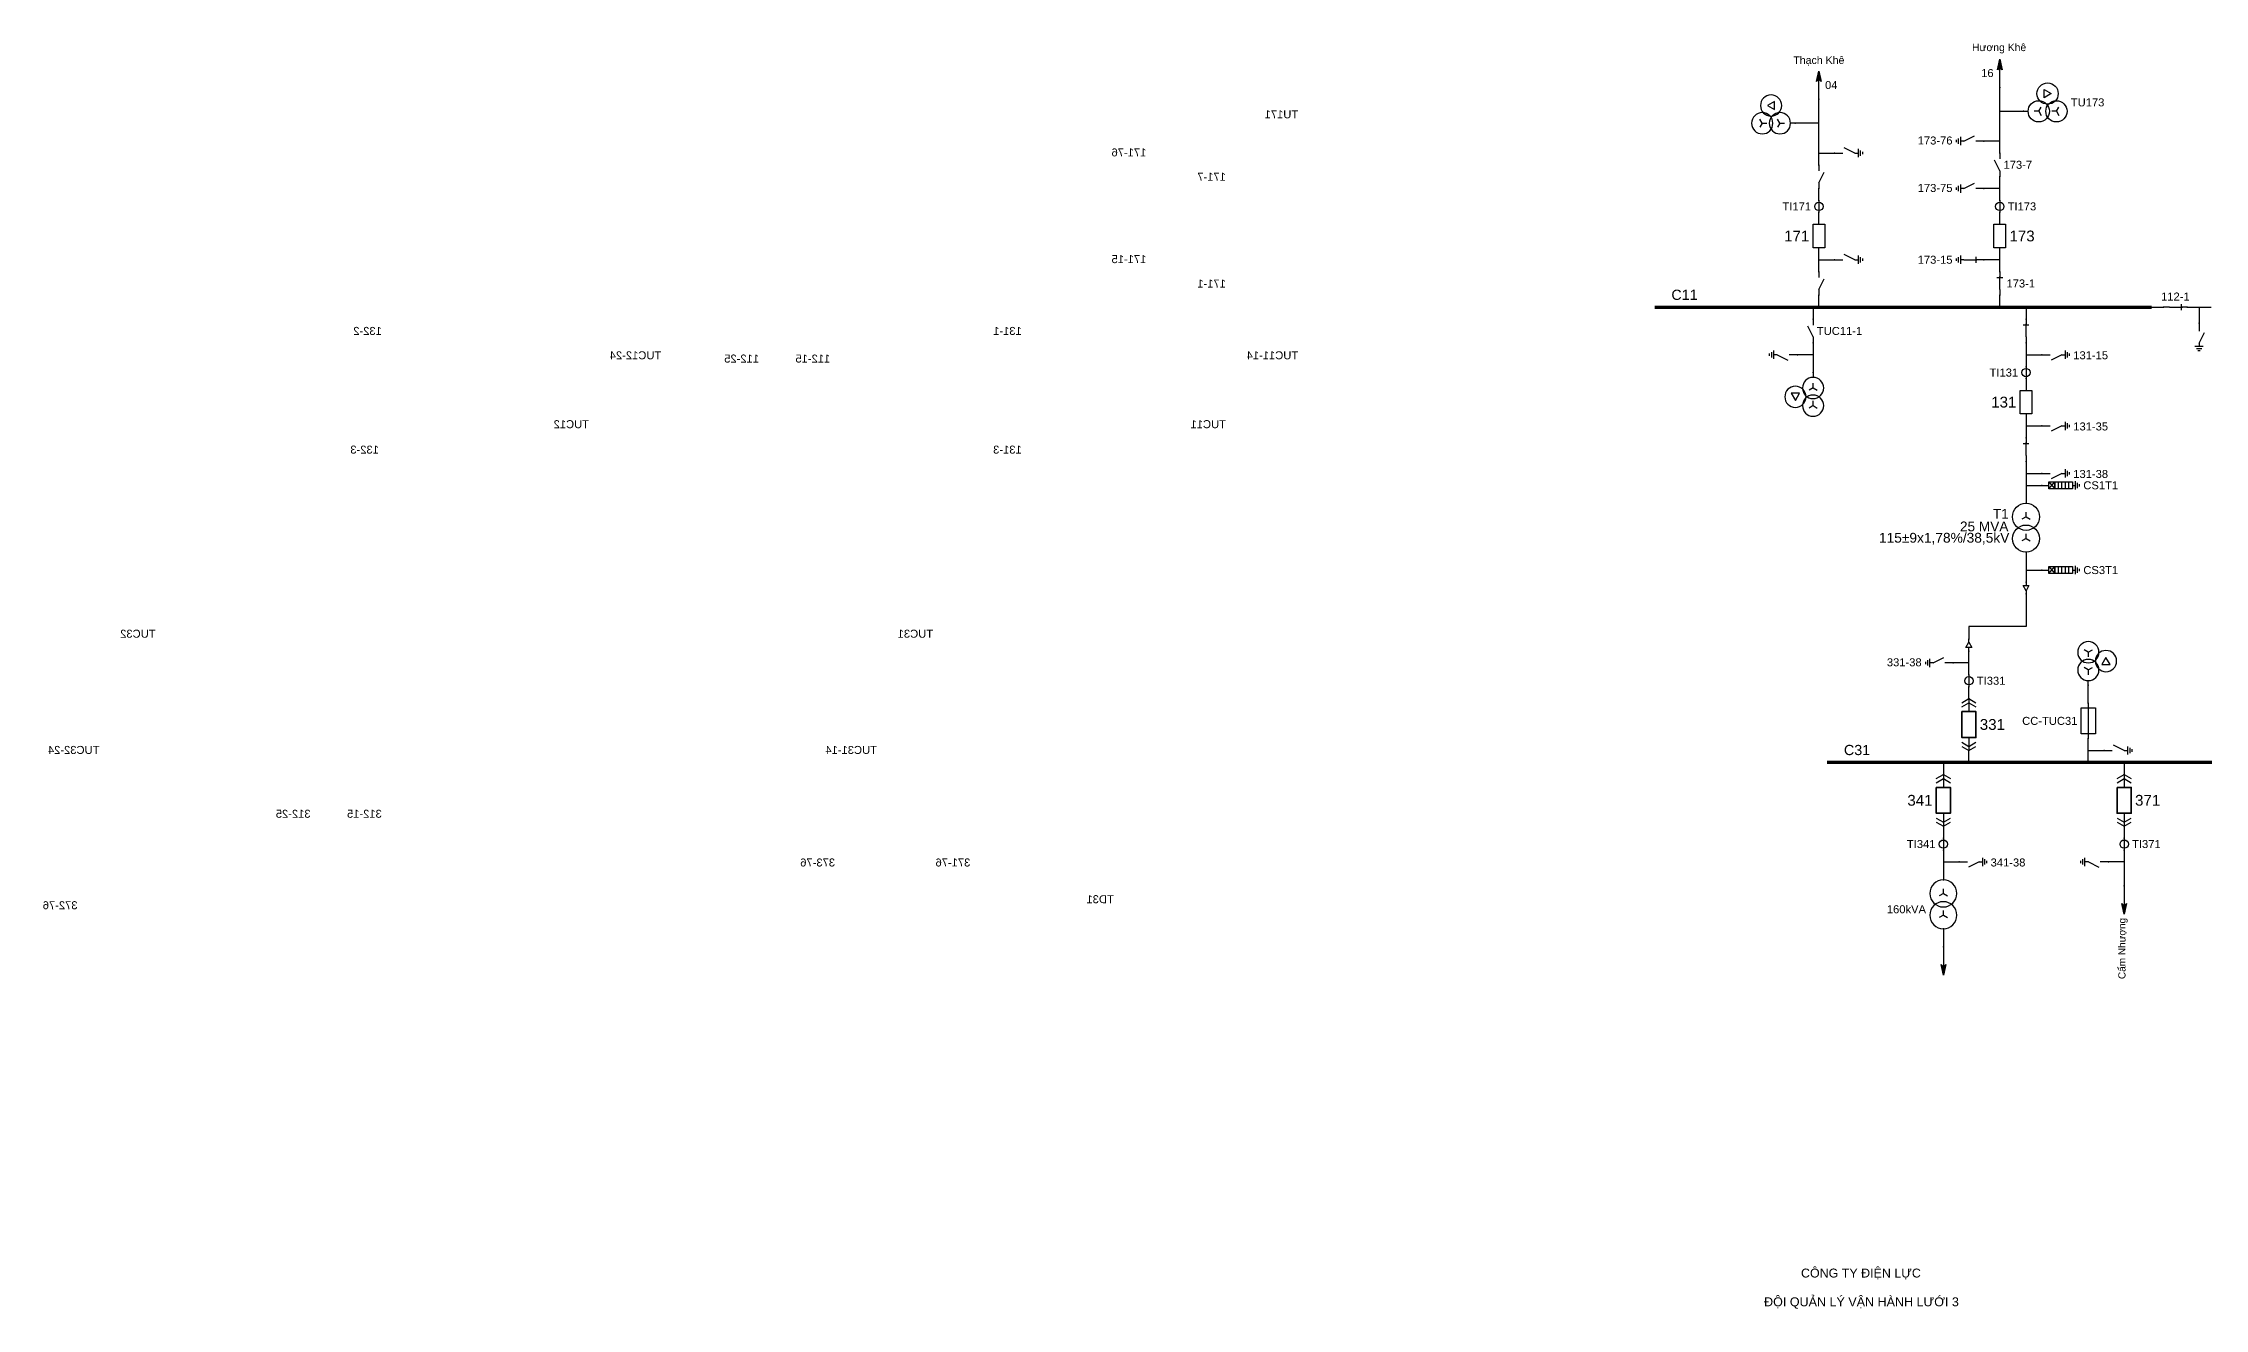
# Model space of a CAD drawing. Header units: millimetres. Extents: x -310 to 405, y 7 to 290.
# Drawn here: x -310.2 to 148.1, y 12.3 to 280.5 of the extents above; entities that cross this region are included whole.
import ezdxf

# ---------------------------------------------------------------- set-up
doc = ezdxf.new("R2010")
doc.units = ezdxf.units.MM
for name, color, linetype, lineweight in [('BUSBAR_110KV', 1, 'Continuous', 50), ('BUSBAR_35KV', 30, 'Continuous', 50), ('HV_110KV', 1, 'Continuous', 25), ('MV_35KV', 30, 'Continuous', 25), ('SLD_OTHER', 7, 'Continuous', 25)]:
    doc.layers.add(name, color=color, linetype=linetype, lineweight=lineweight)
doc.layers.add('SYM_PORTS', color=8, linetype='Continuous', plot=False)
doc.layers.add('TEXT', color=7, linetype='Continuous')
doc.styles.add('SLD_TEXT', font='arial.ttf')

# ---------------------------------------------------------------- blocks, each defined once
blk = doc.blocks.new('SYM_DISCONNECTOR_OPEN')
at = {"lineweight": 25}
for points in [[(0, -1.25), (-1.125, 1)], [(0, 2.5), (0, 1.25)], [(0, -1.25), (0, -2.5)]]:
    blk.add_lwpolyline(points, dxfattribs=at)
at = {"layer": 'SYM_PORTS'}
for p in [(0, 2.5), (0, -2.5)]:
    blk.add_point(p, dxfattribs=at)
blk.add_attdef('DEVICE_CODE', (1, -0.5), '', height=2)
blk = doc.blocks.new('SYM_EARTHING_SWITCH_OPEN')
at = {"lineweight": 25}
for points in [[(0, -1.25), (-1.125, 1)], [(0, 3), (0, 1.25)], [(-0.875, -2), (0.875, -2)], [(-0.5625, -2.4375), (0.5625, -2.4375)], [(-0.25, -2.875), (0.25, -2.875)], [(0, -1.25), (0, -2)]]:
    blk.add_lwpolyline(points, dxfattribs=at)
at = {"layer": 'SYM_PORTS'}
blk.add_point((0, 3), dxfattribs=at)
blk.add_attdef('DEVICE_CODE', (1.875, 0), '', height=2)
blk = doc.blocks.new('SYM_CIRCUIT_BREAKER')
at = {"lineweight": 25}
blk.add_lwpolyline([(-1.25, 2.5), (1.25, 2.5), (1.25, -2.5), (-1.25, -2.5)], close=True, dxfattribs=at)
at = {"layer": 'SYM_PORTS'}
for p in [(0, 2.5), (0, -2.5)]:
    blk.add_point(p, dxfattribs=at)
blk.add_attdef('DEVICE_CODE', (2.25, -0.5), '', height=2)
at = {"flags": 1}
blk.add_attdef('RATING', (2.25, -3.5), '', height=2, dxfattribs=at)
blk = doc.blocks.new('SYM_CURRENT_TRANSFORMER')
at = {"lineweight": 25}
blk.add_lwpolyline([(0, 1.25), (0, -1.25)], dxfattribs=at)
blk.add_circle((0, 0), 0.875, dxfattribs=at)
at = {"layer": 'SYM_PORTS'}
for p in [(0, 1.25), (0, -1.25)]:
    blk.add_point(p, dxfattribs=at)
blk.add_attdef('DEVICE_CODE', (1.875, -1.75), '', height=2)
at = {"flags": 1}
blk.add_attdef('RATIO', (1.875, -4.75), '', height=2, dxfattribs=at)
blk = doc.blocks.new('SYM_VOLTAGE_TRANSFORMER')
at = {"lineweight": 25}
for points in [[(0, 4.625), (0, 3.625)], [(0, 1.375), (-0.8625, 0.875)], [(0, 1.375), (0, 2.375)], [(0, 1.375), (0.8625, 0.875)], [(0, -2.375), (-0.8625, -2.875)], [(0, -2.375), (0, -1.375)], [(0, -2.375), (0.8625, -2.875)]]:
    blk.add_lwpolyline(points, dxfattribs=at)
blk.add_lwpolyline([(2.875, 0.25), (4.625, 0.25), (3.75, -1.25)], close=True, dxfattribs=at)
for centre in [(0, 1.375), (3.75, -0.5), (0, -2.375)]:
    blk.add_circle(centre, 2.25, dxfattribs=at)
at = {"layer": 'SYM_PORTS'}
blk.add_point((0, 4.625), dxfattribs=at)
blk.add_attdef('DEVICE_CODE', (7, 1.625), '', height=2)
at = {"flags": 1}
blk.add_attdef('RATIO', (7, -1.375), '', height=2, dxfattribs=at)
blk = doc.blocks.new('SYM_LINE_FEEDER_ARROW')
blk.add_hatch(color=7).paths.add_polyline_path([(0, -3), (-0.5, -0.75), (0, -1.25), (0.5, -0.75)])
at = {"lineweight": 25}
blk.add_lwpolyline([(0, 3), (0, -1.25)], dxfattribs=at)
blk.add_lwpolyline([(0, -3), (-0.5, -0.75), (0, -1.25), (0.5, -0.75)], close=True, dxfattribs=at)
at = {"layer": 'SYM_PORTS'}
blk.add_point((0, 3), dxfattribs=at)
blk.add_attdef('LINE_NAME', (1.5, 0), '', height=2)
blk = doc.blocks.new('SYM_DISCONNECTOR_CLOSED')
at = {"lineweight": 25}
for points in [[(-0.625, 1.25), (0.625, 1.25)], [(0, 2.5), (0, 1.25)], [(0, -1.25), (0, 1.5)], [(0, -1.25), (0, -2.5)]]:
    blk.add_lwpolyline(points, dxfattribs=at)
at = {"layer": 'SYM_PORTS'}
for p in [(0, 2.5), (0, -2.5)]:
    blk.add_point(p, dxfattribs=at)
blk.add_attdef('DEVICE_CODE', (1.625, -0.5), '', height=2)
blk = doc.blocks.new('SYM_EARTHING_SWITCH_CLOSED')
at = {"lineweight": 25}
for points in [[(-0.625, 1.25), (0.625, 1.25)], [(0, 3), (0, 1.25)], [(0, -1.25), (0, 1.5)], [(-0.875, -2), (0.875, -2)], [(-0.5625, -2.4375), (0.5625, -2.4375)], [(-0.25, -2.875), (0.25, -2.875)], [(0, -1.25), (0, -2)]]:
    blk.add_lwpolyline(points, dxfattribs=at)
at = {"layer": 'SYM_PORTS'}
blk.add_point((0, 3), dxfattribs=at)
blk.add_attdef('DEVICE_CODE', (1.875, 0), '', height=2)
blk = doc.blocks.new('SYM_SURGE_ARRESTER')
at = {"lineweight": 25}
for points in [[(-0.75, 2.5), (0.75, 2.5), (0.75, 1.25), (-0.75, 1.25)], [(-0.75, 1.25), (0.75, 1.25), (0.75, -2.5), (-0.75, -2.5)]]:
    blk.add_lwpolyline(points, close=True, dxfattribs=at)
for points in [[(-0.75, 2.5), (0.75, 1.25)], [(0.75, 2.5), (-0.75, 1.25)], [(-0.75, 0.5), (0.75, 0.5)], [(0, 4), (0, 2.5)], [(-0.875, -3.125), (0.875, -3.125)], [(-0.75, -0.25), (0.75, -0.25)], [(-0.75, -1), (0.75, -1)], [(-0.75, -1.75), (0.75, -1.75)], [(-0.5625, -3.5625), (0.5625, -3.5625)], [(-0.25, -4), (0.25, -4)], [(0, -2.5), (0, -3.125)]]:
    blk.add_lwpolyline(points, dxfattribs=at)
at = {"layer": 'SYM_PORTS'}
blk.add_point((0, 4), dxfattribs=at)
blk.add_attdef('DEVICE_CODE', (1.875, 1), '', height=2)
blk = doc.blocks.new('SYM_TRANSFORMER_2W')
at = {"lineweight": 25}
for points in [[(0, 2.3125), (-0.8625, 1.8125)], [(0, 2.3125), (0, 3.3125)], [(0, 2.3125), (0.8625, 1.8125)], [(0, -2.3125), (-0.8625, -2.8125)], [(0, -2.3125), (0, -1.3125)], [(0, -2.3125), (0.8625, -2.8125)]]:
    blk.add_lwpolyline(points, dxfattribs=at)
for centre in [(0, 2.3125), (0, -2.3125)]:
    blk.add_circle(centre, 2.875, dxfattribs=at)
at = {"layer": 'SYM_PORTS'}
for p in [(0, 5.1875), (0, -5.1875)]:
    blk.add_point(p, dxfattribs=at)
blk.add_attdef('DEVICE_CODE', (3.875, 2.1875), '', height=2)
at = {"flags": 1}
for tag, p in [('POWER', (3.875, -0.8125)), ('VOLTAGE_RATIO', (3.875, -3.8125))]:
    blk.add_attdef(tag, p, '', height=2, dxfattribs=at)
blk = doc.blocks.new('SYM_CABLE_TERMINATION')
at = {"lineweight": 25}
blk.add_lwpolyline([(-0.625, 0.5), (0.625, 0.5), (0, -0.625)], close=True, dxfattribs=at)
for points in [[(0, 1.25), (0, 0.5)], [(0, -0.625), (0, -1.25)]]:
    blk.add_lwpolyline(points, dxfattribs=at)
at = {"layer": 'SYM_PORTS'}
for p in [(0, 1.25), (0, -1.25)]:
    blk.add_point(p, dxfattribs=at)
blk = doc.blocks.new('SYM_DRAWOUT_BREAKER')
at = {"lineweight": 25}
for points in [[(-1.5, 4.625), (0, 5.5), (1.5, 4.625)], [(-1.5, 3.75), (0, 4.625), (1.5, 3.75)], [(0, 5.5), (0, 2.75)], [(-1.5, -3.75), (0, -4.625), (1.5, -3.75)], [(0, -2.75), (0, -5.5)], [(-1.5, -4.625), (0, -5.5), (1.5, -4.625)]]:
    blk.add_lwpolyline(points, dxfattribs=at)
at = {"lineweight": 35}
blk.add_lwpolyline([(-1.5, 2.75), (1.5, 2.75), (1.5, -2.75), (-1.5, -2.75)], close=True, dxfattribs=at)
at = {"layer": 'SYM_PORTS'}
for p in [(0, 5.5), (0, -5.5)]:
    blk.add_point(p, dxfattribs=at)
blk.add_attdef('DEVICE_CODE', (2.5, 2.5), '', height=2)
at = {"flags": 1}
blk.add_attdef('RATING', (2.5, -0.5), '', height=2, dxfattribs=at)
blk = doc.blocks.new('SYM_FUSE_DISCONNECTOR')
at = {"lineweight": 25}
blk.add_lwpolyline([(-1.5, 2.75), (1.5, 2.75), (1.5, -2.75), (-1.5, -2.75)], close=True, dxfattribs=at)
blk.add_lwpolyline([(0, 3.75), (0, -3.75)], dxfattribs=at)
at = {"layer": 'SYM_PORTS'}
for p in [(0, 3.75), (0, -3.75)]:
    blk.add_point(p, dxfattribs=at)
blk.add_attdef('DEVICE_CODE', (2.5, 0.75), '', height=2)
at = {"flags": 1}
blk.add_attdef('RATING', (2.5, -2.25), '', height=2, dxfattribs=at)

msp = doc.modelspace()

# ---------------------------------------------------------------- linework, layer by layer
at = {"layer": 'BUSBAR_110KV', "const_width": 0.686}
msp.add_lwpolyline([(31.47, 224.57), (136.85, 224.57)], dxfattribs=at)
at = {"layer": 'BUSBAR_35KV', "const_width": 0.686}
msp.add_lwpolyline([(68.05, 128.07), (231.94, 128.07)], dxfattribs=at)
at = {"layer": 'HV_110KV'}
for points in [[(104.65, 266.11), (104.65, 271.18)], [(66.3, 263.58), (66.3, 268.65)], [(104.65, 259.79), (104.65, 266.11)], [(104.65, 266.11), (109.66, 266.11)], [(66.3, 263.58), (61.29, 263.58)], [(66.3, 257.25), (66.3, 263.58)], [(66.3, 254.72), (66.3, 257.25)], [(66.3, 257.25), (69.64, 257.25)], [(104.65, 259.79), (101.3, 259.79)], [(104.65, 257.25), (104.65, 259.79)], [(104.65, 249.72), (104.65, 252.25)], [(66.3, 247.19), (66.3, 249.72)], [(104.65, 249.72), (101.3, 249.72)], [(104.65, 247.19), (104.65, 249.72)], [(66.3, 242.16), (66.3, 244.69)], [(104.65, 242.16), (104.65, 244.69)], [(66.3, 234.63), (66.3, 237.16)], [(66.3, 232.1), (66.3, 234.63)], [(66.3, 234.63), (69.64, 234.63)], [(104.65, 234.63), (101.3, 234.63)], [(104.65, 234.63), (104.65, 237.16)], [(104.65, 232.1), (104.65, 234.63)], [(66.3, 224.57), (66.3, 227.1)], [(104.65, 224.57), (104.65, 227.1)], [(65.07, 224.57), (65.07, 222.03)], [(110.22, 224.57), (110.22, 222.03)], [(136.85, 224.57), (139.38, 224.57)], [(144.38, 224.57), (146.91, 224.57)], [(146.91, 224.57), (146.91, 221.22)], [(146.91, 224.57), (149.45, 224.57)], [(65.07, 217.03), (65.07, 214.5)], [(110.22, 217.03), (110.22, 214.5)], [(65.07, 214.5), (61.73, 214.5)], [(65.07, 214.5), (65.07, 210.71)], [(110.22, 214.5), (113.57, 214.5)], [(110.22, 214.5), (110.22, 211.97)], [(110.22, 209.47), (110.22, 206.94)], [(110.22, 201.94), (110.22, 199.41)], [(110.22, 199.41), (113.57, 199.41)], [(110.22, 199.41), (110.22, 196.88)], [(110.22, 191.88), (110.22, 189.35)], [(110.22, 189.35), (113.57, 189.35)], [(110.22, 189.35), (110.22, 186.81)], [(110.22, 186.81), (113.57, 186.81)], [(110.22, 186.81), (110.22, 183.02)]]:
    msp.add_lwpolyline(points, dxfattribs=at)
at = {"layer": 'MV_35KV'}
for points in [[(110.22, 172.64), (110.22, 168.85)], [(110.22, 168.85), (113.57, 168.85)], [(110.22, 168.85), (110.22, 166.31)], [(110.22, 163.81), (110.22, 161.11), (110.22, 156.89), (98.11, 156.89), (98.11, 154.19)], [(98.11, 149.16), (98.11, 151.69)], [(98.11, 149.16), (94.77, 149.16)], [(98.11, 146.63), (98.11, 149.16)], [(98.11, 141.6), (98.11, 144.13)], [(123.42, 140.63), (123.42, 144.43)], [(123.42, 130.6), (123.42, 133.13)], [(98.11, 128.07), (98.11, 130.6)], [(123.42, 128.07), (123.42, 130.6)], [(123.42, 130.6), (126.76, 130.6)], [(92.69, 128.07), (92.69, 125.53)], [(131.04, 128.07), (131.04, 125.53)], [(92.69, 114.53), (92.69, 112)], [(131.04, 114.53), (131.04, 112)], [(92.69, 109.5), (92.69, 106.97)], [(92.69, 106.97), (96.03, 106.97)], [(92.69, 106.97), (92.69, 103.17)], [(131.04, 106.97), (127.69, 106.97)], [(131.04, 109.5), (131.04, 106.97)], [(131.04, 106.97), (131.04, 101.91)]]:
    msp.add_lwpolyline(points, dxfattribs=at)
at = {"layer": 'SLD_OTHER'}
msp.add_lwpolyline([(92.69, 92.8), (92.69, 89)], dxfattribs=at)

# ---------------------------------------------------------------- block references
at = {"layer": 'HV_110KV', "rotation": 180}
for p in [(104.65, 274.18), (66.3, 271.65)]:
    msp.add_blockref('SYM_LINE_FEEDER_ARROW', p, dxfattribs=at)
at = {"layer": 'HV_110KV'}
ref = msp.add_blockref('SYM_VOLTAGE_TRANSFORMER', (114.29, 266.11), dxfattribs=dict(at, rotation=90))
ref.add_attrib('DEVICE_CODE', 'TU173', (119.72, 267.15), dxfattribs={"layer": 'TEXT', "height": 1.696, "style": 'SLD_TEXT'})
ref = msp.add_blockref('SYM_VOLTAGE_TRANSFORMER', (56.66, 263.58), dxfattribs=dict(at, xscale=-1, rotation=270))
ref.add_attrib('DEVICE_CODE', 'TU171', (44.12, 264.62), dxfattribs={"layer": 'TEXT', "extrusion": (0, 0, -1), "height": 1.696, "style": 'SLD_TEXT'})
ref = msp.add_blockref('SYM_EARTHING_SWITCH_OPEN', (72.64, 257.25), dxfattribs=dict(at, xscale=-1, rotation=90))
ref.add_attrib('DEVICE_CODE', '171-76', (76.32, 256.54), dxfattribs={"layer": 'TEXT', "extrusion": (0, 0, -1), "height": 1.696, "style": 'SLD_TEXT'})
ref = msp.add_blockref('SYM_EARTHING_SWITCH_OPEN', (98.3, 259.79), dxfattribs=dict(at, rotation=270))
ref.add_attrib('DEVICE_CODE', '173-76', (87.25, 259.07), dxfattribs={"layer": 'TEXT', "height": 1.696, "style": 'SLD_TEXT'})
ref = msp.add_blockref('SYM_DISCONNECTOR_OPEN', (104.65, 254.75), dxfattribs=at)
ref.add_attrib('DEVICE_CODE', '173-7', (105.45, 253.92), dxfattribs={"layer": 'TEXT', "height": 1.696, "style": 'SLD_TEXT'})
ref = msp.add_blockref('SYM_DISCONNECTOR_OPEN', (66.3, 252.22), dxfattribs=dict(at, xscale=-1))
ref.add_attrib('DEVICE_CODE', '171-7', (59.44, 251.37), dxfattribs={"layer": 'TEXT', "extrusion": (0, 0, -1), "height": 1.696, "style": 'SLD_TEXT'})
ref = msp.add_blockref('SYM_EARTHING_SWITCH_OPEN', (98.3, 249.72), dxfattribs=dict(at, rotation=270))
ref.add_attrib('DEVICE_CODE', '173-75', (87.25, 249.01), dxfattribs={"layer": 'TEXT', "height": 1.696, "style": 'SLD_TEXT'})
ref = msp.add_blockref('SYM_CURRENT_TRANSFORMER', (66.3, 245.94), dxfattribs=at)
ref.add_attrib('DEVICE_CODE', 'TI171', (58.57, 245.09), dxfattribs={"layer": 'TEXT', "height": 1.696, "style": 'SLD_TEXT'})
ref = msp.add_blockref('SYM_CURRENT_TRANSFORMER', (104.65, 245.94), dxfattribs=at)
ref.add_attrib('DEVICE_CODE', 'TI173', (106.32, 245.1), dxfattribs={"layer": 'TEXT', "height": 1.696, "style": 'SLD_TEXT'})
ref = msp.add_blockref('SYM_CIRCUIT_BREAKER', (66.3, 239.66), dxfattribs=at)
ref.add_attrib('DEVICE_CODE', '171', (58.91, 238.51), dxfattribs={"layer": 'TEXT', "height": 2.293, "style": 'SLD_TEXT'})
ref = msp.add_blockref('SYM_CIRCUIT_BREAKER', (104.65, 239.66), dxfattribs=at)
ref.add_attrib('DEVICE_CODE', '173', (106.7, 238.53), dxfattribs={"layer": 'TEXT', "height": 2.294, "style": 'SLD_TEXT'})
ref = msp.add_blockref('SYM_EARTHING_SWITCH_OPEN', (72.64, 234.63), dxfattribs=dict(at, xscale=-1, rotation=90))
ref.add_attrib('DEVICE_CODE', '171-15', (76.32, 233.92), dxfattribs={"layer": 'TEXT', "extrusion": (0, 0, -1), "height": 1.696, "style": 'SLD_TEXT'})
ref = msp.add_blockref('SYM_EARTHING_SWITCH_CLOSED', (98.3, 234.63), dxfattribs=dict(at, rotation=270))
ref.add_attrib('DEVICE_CODE', '173-15', (87.25, 233.79), dxfattribs={"layer": 'TEXT', "height": 1.696, "style": 'SLD_TEXT'})
ref = msp.add_blockref('SYM_DISCONNECTOR_OPEN', (66.3, 229.6), dxfattribs=dict(at, xscale=-1))
ref.add_attrib('DEVICE_CODE', '171-1', (59.44, 228.75), dxfattribs={"layer": 'TEXT', "extrusion": (0, 0, -1), "height": 1.696, "style": 'SLD_TEXT'})
ref = msp.add_blockref('SYM_DISCONNECTOR_CLOSED', (104.65, 229.6), dxfattribs=at)
ref.add_attrib('DEVICE_CODE', '173-1', (106.07, 228.76), dxfattribs={"layer": 'TEXT', "height": 1.696, "style": 'SLD_TEXT'})
ref = msp.add_blockref('SYM_DISCONNECTOR_CLOSED', (141.88, 224.57), dxfattribs=dict(at, rotation=270))
ref.add_attrib('DEVICE_CODE', '112-1', (138.86, 225.99), dxfattribs={"layer": 'TEXT', "height": 1.696, "style": 'SLD_TEXT'})
ref = msp.add_blockref('SYM_DISCONNECTOR_CLOSED', (245.91, 219.53), dxfattribs=dict(at, xscale=-1))
ref.add_attrib('DEVICE_CODE', '132-2', (238.43, 218.7), dxfattribs={"layer": 'TEXT', "extrusion": (0, 0, -1), "height": 1.696, "style": 'SLD_TEXT'})
ref = msp.add_blockref('SYM_EARTHING_SWITCH_OPEN', (162.01, 218.22), dxfattribs=dict(at, xscale=-1))
ref.add_attrib('DEVICE_CODE', '112-25', (158.45, 212.84), dxfattribs={"layer": 'TEXT', "extrusion": (0, 0, -1), "height": 1.696, "style": 'SLD_TEXT'})
ref = msp.add_blockref('SYM_EARTHING_SWITCH_OPEN', (146.91, 218.22), dxfattribs=dict(at, xscale=-1))
ref.add_attrib('DEVICE_CODE', '112-15', (143.35, 212.84), dxfattribs={"layer": 'TEXT', "extrusion": (0, 0, -1), "height": 1.696, "style": 'SLD_TEXT'})
ref = msp.add_blockref('SYM_DISCONNECTOR_CLOSED', (110.22, 219.53), dxfattribs=dict(at, xscale=-1))
ref.add_attrib('DEVICE_CODE', '131-1', (102.74, 218.7), dxfattribs={"layer": 'TEXT', "extrusion": (0, 0, -1), "height": 1.696, "style": 'SLD_TEXT'})
ref = msp.add_blockref('SYM_DISCONNECTOR_OPEN', (65.07, 219.53), dxfattribs=at)
ref.add_attrib('DEVICE_CODE', 'TUC11-1', (65.87, 218.69), dxfattribs={"layer": 'TEXT', "height": 1.696, "style": 'SLD_TEXT'})
ref = msp.add_blockref('SYM_EARTHING_SWITCH_OPEN', (193.79, 214.5), dxfattribs=dict(at, xscale=-1, rotation=270))
ref.add_attrib('DEVICE_CODE', 'TUC12-24', (179.18, 213.53), dxfattribs={"layer": 'TEXT', "extrusion": (0, 0, -1), "height": 1.696, "style": 'SLD_TEXT'})
ref = msp.add_blockref('SYM_EARTHING_SWITCH_OPEN', (58.73, 214.5), dxfattribs=dict(at, xscale=-1, rotation=270))
ref.add_attrib('DEVICE_CODE', 'TUC11-14', (44.12, 213.53), dxfattribs={"layer": 'TEXT', "extrusion": (0, 0, -1), "height": 1.696, "style": 'SLD_TEXT'})
ref = msp.add_blockref('SYM_CURRENT_TRANSFORMER', (110.22, 210.72), dxfattribs=at)
ref.add_attrib('DEVICE_CODE', 'TI131', (102.49, 209.88), dxfattribs={"layer": 'TEXT', "height": 1.696, "style": 'SLD_TEXT'})
ref = msp.add_blockref('SYM_EARTHING_SWITCH_OPEN', (116.57, 214.5), dxfattribs=dict(at, rotation=90))
ref.add_attrib('DEVICE_CODE', '131-15', (120.24, 213.54), dxfattribs={"layer": 'TEXT', "height": 1.696, "style": 'SLD_TEXT'})
ref = msp.add_blockref('SYM_VOLTAGE_TRANSFORMER', (200.13, 206.08), dxfattribs=dict(at, xscale=-1))
ref.add_attrib('DEVICE_CODE', 'TUC12', (194.5, 198.93), dxfattribs={"layer": 'TEXT', "extrusion": (0, 0, -1), "height": 1.696, "style": 'SLD_TEXT'})
ref = msp.add_blockref('SYM_VOLTAGE_TRANSFORMER', (65.07, 206.08), dxfattribs=dict(at, xscale=-1))
ref.add_attrib('DEVICE_CODE', 'TUC11', (59.44, 198.93), dxfattribs={"layer": 'TEXT', "extrusion": (0, 0, -1), "height": 1.696, "style": 'SLD_TEXT'})
ref = msp.add_blockref('SYM_CIRCUIT_BREAKER', (110.22, 204.44), dxfattribs=at)
ref.add_attrib('DEVICE_CODE', '131', (102.83, 203.31), dxfattribs={"layer": 'TEXT', "height": 2.294, "style": 'SLD_TEXT'})
ref = msp.add_blockref('SYM_EARTHING_SWITCH_OPEN', (116.57, 199.41), dxfattribs=dict(at, rotation=90))
ref.add_attrib('DEVICE_CODE', '131-35', (120.24, 198.45), dxfattribs={"layer": 'TEXT', "height": 1.696, "style": 'SLD_TEXT'})
ref = msp.add_blockref('SYM_DISCONNECTOR_OPEN', (245.91, 194.38), dxfattribs=dict(at, xscale=-1))
ref.add_attrib('DEVICE_CODE', '132-3', (239.05, 193.54), dxfattribs={"layer": 'TEXT', "extrusion": (0, 0, -1), "height": 1.696, "style": 'SLD_TEXT'})
ref = msp.add_blockref('SYM_DISCONNECTOR_CLOSED', (110.22, 194.38), dxfattribs=dict(at, xscale=-1))
ref.add_attrib('DEVICE_CODE', '131-3', (102.74, 193.54), dxfattribs={"layer": 'TEXT', "extrusion": (0, 0, -1), "height": 1.696, "style": 'SLD_TEXT'})
ref = msp.add_blockref('SYM_EARTHING_SWITCH_OPEN', (116.57, 189.35), dxfattribs=dict(at, rotation=90))
ref.add_attrib('DEVICE_CODE', '131-38', (120.24, 188.38), dxfattribs={"layer": 'TEXT', "height": 1.696, "style": 'SLD_TEXT'})
ref = msp.add_blockref('SYM_SURGE_ARRESTER', (117.57, 186.81), dxfattribs=dict(at, rotation=90))
ref.add_attrib('DEVICE_CODE', 'CS1T1', (122.37, 185.97), dxfattribs={"layer": 'TEXT', "height": 1.696, "style": 'SLD_TEXT'})
ref = msp.add_blockref('SYM_TRANSFORMER_2W', (110.22, 177.83), dxfattribs=at)
ref.add_attrib('DEVICE_CODE', 'T1', (103.2, 179.76), dxfattribs={"layer": 'TEXT', "height": 2.051, "style": 'SLD_TEXT'})
at = {"layer": 'MV_35KV'}
ref = msp.add_blockref('SYM_SURGE_ARRESTER', (117.57, 168.85), dxfattribs=dict(at, rotation=90))
ref.add_attrib('DEVICE_CODE', 'CS3T1', (122.37, 168), dxfattribs={"layer": 'TEXT', "height": 1.696, "style": 'SLD_TEXT'})
for name, p in [('SYM_CABLE_TERMINATION', (110.22, 165.06)), ('SYM_LINE_FEEDER_ARROW', (131.04, 98.91))]:
    msp.add_blockref(name, p, dxfattribs=at)
ref = msp.add_blockref('SYM_VOLTAGE_TRANSFORMER', (288.29, 149.05), dxfattribs=dict(at, xscale=-1, rotation=180))
ref.add_attrib('DEVICE_CODE', 'TUC32', (286.41, 154.51), dxfattribs={"layer": 'TEXT', "extrusion": (0, 0, -1), "height": 1.696, "style": 'SLD_TEXT'})
ref = msp.add_blockref('SYM_VOLTAGE_TRANSFORMER', (123.42, 149.05), dxfattribs=dict(at, xscale=-1, rotation=180))
ref.add_attrib('DEVICE_CODE', 'TUC31', (121.54, 154.51), dxfattribs={"layer": 'TEXT', "extrusion": (0, 0, -1), "height": 1.696, "style": 'SLD_TEXT'})
at = {"layer": 'MV_35KV', "rotation": 180}
msp.add_blockref('SYM_CABLE_TERMINATION', (98.11, 152.94), dxfattribs=at)
at = {"layer": 'MV_35KV'}
ref = msp.add_blockref('SYM_EARTHING_SWITCH_OPEN', (91.77, 149.16), dxfattribs=dict(at, rotation=270))
ref.add_attrib('DEVICE_CODE', '331-38', (80.71, 148.45), dxfattribs={"layer": 'TEXT', "height": 1.696, "style": 'SLD_TEXT'})
ref = msp.add_blockref('SYM_CURRENT_TRANSFORMER', (98.11, 145.38), dxfattribs=at)
ref.add_attrib('DEVICE_CODE', 'TI331', (99.79, 144.54), dxfattribs={"layer": 'TEXT', "height": 1.696, "style": 'SLD_TEXT'})
ref = msp.add_blockref('SYM_DRAWOUT_BREAKER', (98.11, 136.1), dxfattribs=at)
ref.add_attrib('DEVICE_CODE', '331', (100.41, 134.97), dxfattribs={"layer": 'TEXT', "height": 2.294, "style": 'SLD_TEXT'})
ref = msp.add_blockref('SYM_FUSE_DISCONNECTOR', (123.42, 136.88), dxfattribs=at)
ref.add_attrib('DEVICE_CODE', 'CC-TUC31', (109.4, 136.03), dxfattribs={"layer": 'TEXT', "height": 1.696, "style": 'SLD_TEXT'})
ref = msp.add_blockref('SYM_EARTHING_SWITCH_OPEN', (294.63, 130.6), dxfattribs=dict(at, xscale=-1, rotation=90))
ref.add_attrib('DEVICE_CODE', 'TUC32-24', (298.31, 129.87), dxfattribs={"layer": 'TEXT', "extrusion": (0, 0, -1), "height": 1.696, "style": 'SLD_TEXT'})
ref = msp.add_blockref('SYM_EARTHING_SWITCH_OPEN', (129.76, 130.6), dxfattribs=dict(at, xscale=-1, rotation=90))
ref.add_attrib('DEVICE_CODE', 'TUC31-14', (133.44, 129.87), dxfattribs={"layer": 'TEXT', "extrusion": (0, 0, -1), "height": 1.696, "style": 'SLD_TEXT'})
ref = msp.add_blockref('SYM_EARTHING_SWITCH_OPEN', (257.1, 121.72), dxfattribs=dict(at, xscale=-1))
ref.add_attrib('DEVICE_CODE', '312-25', (253.54, 116.34), dxfattribs={"layer": 'TEXT', "extrusion": (0, 0, -1), "height": 1.696, "style": 'SLD_TEXT'})
ref = msp.add_blockref('SYM_EARTHING_SWITCH_OPEN', (242.01, 121.72), dxfattribs=dict(at, xscale=-1))
ref.add_attrib('DEVICE_CODE', '312-15', (238.44, 116.34), dxfattribs={"layer": 'TEXT', "extrusion": (0, 0, -1), "height": 1.696, "style": 'SLD_TEXT'})
ref = msp.add_blockref('SYM_DRAWOUT_BREAKER', (92.69, 120.03), dxfattribs=at)
ref.add_attrib('DEVICE_CODE', '341', (85.05, 118.9), dxfattribs={"layer": 'TEXT', "height": 2.294, "style": 'SLD_TEXT'})
ref = msp.add_blockref('SYM_DRAWOUT_BREAKER', (131.04, 120.03), dxfattribs=at)
ref.add_attrib('DEVICE_CODE', '371', (133.34, 118.9), dxfattribs={"layer": 'TEXT', "height": 2.294, "style": 'SLD_TEXT'})
ref = msp.add_blockref('SYM_CURRENT_TRANSFORMER', (92.69, 110.75), dxfattribs=at)
ref.add_attrib('DEVICE_CODE', 'TI341', (84.96, 109.92), dxfattribs={"layer": 'TEXT', "height": 1.696, "style": 'SLD_TEXT'})
ref = msp.add_blockref('SYM_CURRENT_TRANSFORMER', (131.04, 110.75), dxfattribs=at)
ref.add_attrib('DEVICE_CODE', 'TI371', (132.71, 109.92), dxfattribs={"layer": 'TEXT', "height": 1.696, "style": 'SLD_TEXT'})
ref = msp.add_blockref('SYM_EARTHING_SWITCH_OPEN', (153.38, 106.97), dxfattribs=dict(at, xscale=-1, rotation=270))
ref.add_attrib('DEVICE_CODE', '373-76', (142.33, 106.01), dxfattribs={"layer": 'TEXT', "extrusion": (0, 0, -1), "height": 1.696, "style": 'SLD_TEXT'})
ref = msp.add_blockref('SYM_EARTHING_SWITCH_OPEN', (124.69, 106.97), dxfattribs=dict(at, xscale=-1, rotation=270))
ref.add_attrib('DEVICE_CODE', '371-76', (113.64, 106.01), dxfattribs={"layer": 'TEXT', "extrusion": (0, 0, -1), "height": 1.696, "style": 'SLD_TEXT'})
ref = msp.add_blockref('SYM_EARTHING_SWITCH_OPEN', (99.03, 106.97), dxfattribs=dict(at, rotation=90))
ref.add_attrib('DEVICE_CODE', '341-38', (102.71, 106.01), dxfattribs={"layer": 'TEXT', "height": 1.696, "style": 'SLD_TEXT'})
ref = msp.add_blockref('SYM_TRANSFORMER_2W', (92.69, 97.99), dxfattribs=dict(at, xscale=-1))
ref.add_attrib('DEVICE_CODE', 'TD31', (83.22, 98.23), dxfattribs={"layer": 'TEXT', "extrusion": (0, 0, -1), "height": 1.696, "style": 'SLD_TEXT'})
ref = msp.add_blockref('SYM_EARTHING_SWITCH_OPEN', (314.01, 97.91), dxfattribs=dict(at, xscale=-1, rotation=270))
ref.add_attrib('DEVICE_CODE', '372-76', (302.96, 96.95), dxfattribs={"layer": 'TEXT', "extrusion": (0, 0, -1), "height": 1.696, "style": 'SLD_TEXT'})
at = {"layer": 'SLD_OTHER'}
msp.add_blockref('SYM_LINE_FEEDER_ARROW', (92.69, 86), dxfattribs=at)

# ---------------------------------------------------------------- texts
at = {"layer": 'TEXT', "attachment_point": 7, "style": 'SLD_TEXT'}
for s, insert, char_height in [('Hương Khê', (98.76, 278.39), 1.578), ('Thạch Khê', (60.87, 275.8), 1.605), ('16', (100.71, 273.34), 1.696), ('04', (67.6, 270.81), 1.696), ('C11', (35.02, 226.09), 2.168), ('25 MVA', (96.21, 177.04), 2.068), ('115±9x1,78%/38,5kV', (79.03, 174.27), 2.0843), ('C31', (71.61, 129.59), 2.169), ('160kVA', (80.71, 96.07), 1.696), ('CÔNG TY ĐIỆN LỰC', (62.5, 18.46), 1.8889), ('ĐỘI QUẢN LÝ VẬN HÀNH LƯỚI 3', (54.67, 12.25), 1.9021)]:
    msp.add_mtext(s, dxfattribs=dict(at, insert=insert, char_height=char_height))
at = {"layer": 'TEXT', "insert": (131.77, 82.14), "char_height": 1.521, "attachment_point": 7, "rotation": 90, "style": 'SLD_TEXT'}
msp.add_mtext('Cẩm Nhượng', dxfattribs=at)

doc.saveas('drawing.dxf')
